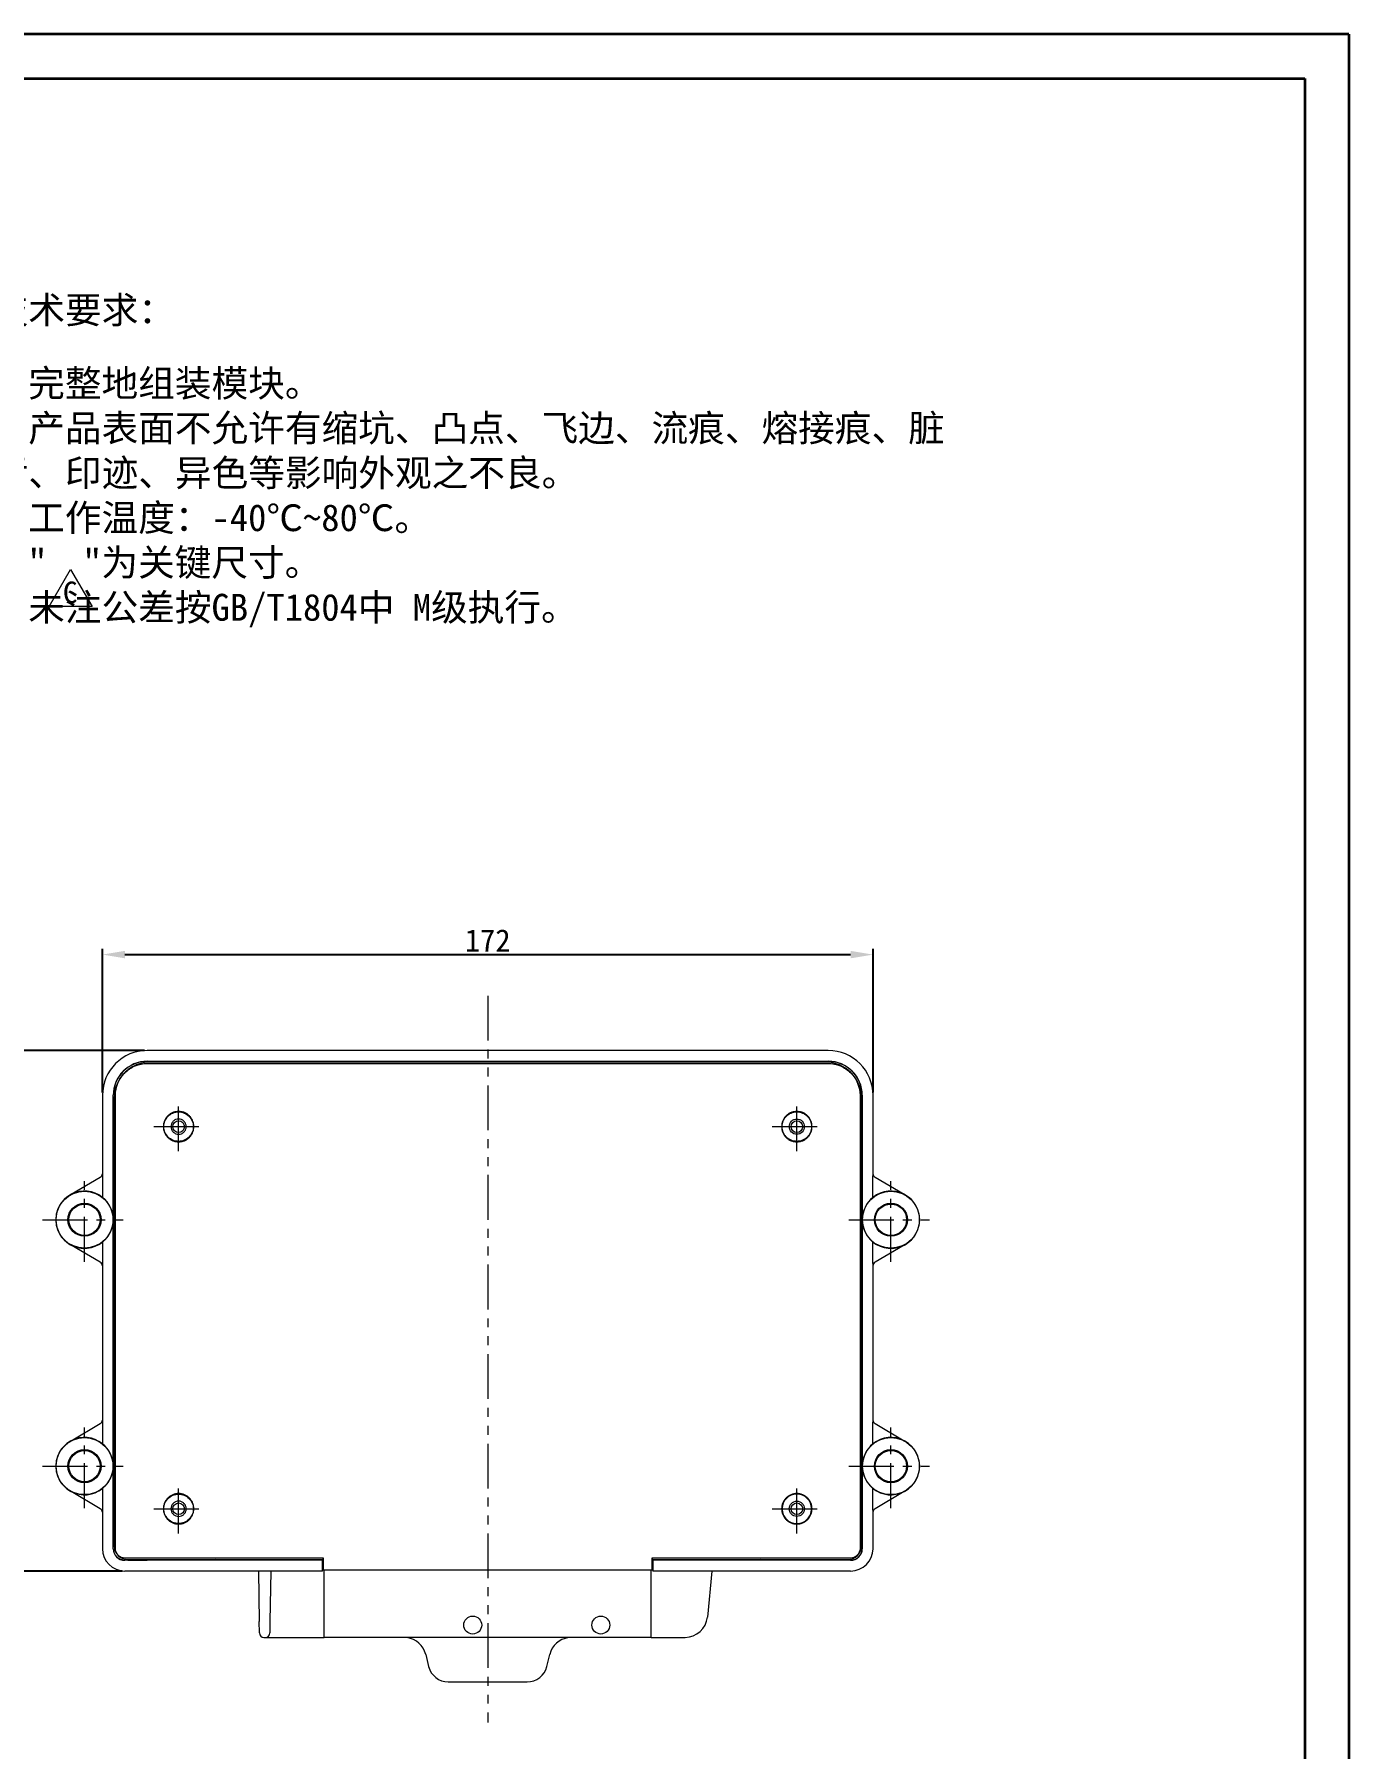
# Model space of a CAD drawing. Extents: x 2195 to 3022, y 1317 to 1901.
# Drawn here: x 2728.2 to 3021.6, y 1518 to 1900.7 of the extents above; entities that cross this region are included whole.
import ezdxf

# ---------------------------------------------------------------- set-up
doc = ezdxf.new("R2010")
doc.units = 0
doc.linetypes.add('PHANTOM', pattern=[20, 10, -2, 2, -2, 2, -2])
doc.layers.get('0').update_dxf_attribs({"lineweight": 13})
doc.layers.add('1', color=7, linetype='Continuous', true_color=0xffffff)
doc.layers.add('171', color=7, linetype='Continuous', true_color=0xffffff)
doc.layers.add('2', color=7, linetype='Continuous', lineweight=13)
doc.layers.add('3', color=7, linetype='Continuous', lineweight=13)
doc.styles.get("Standard").update_dxf_attribs({"font": 'simfang.ttf'})
doc.dimstyles.get("Standard").update_dxf_attribs({"dimtxt": 2.5, "dimasz": 2.5, "dimexe": 1.25, "dimexo": 0.625, "dimtad": 1, "dimtxsty": 'Standard', "dimcen": 2.5, "dimadec": 0, "dimazin": 0, "dimtfac": 1, "dimtmove": 0, "dimatfit": 0, "dimfxl": 0, "dimarcsym": 0})

# ---------------------------------------------------------------- blocks, each defined once
blk = doc.blocks.new('c')
at = {"color": 1}
blk.add_lwpolyline([(3657.13, 1654.79), (3661.93, 1663.1), (3666.73, 1654.79)], close=True, dxfattribs=at)
at = {"color": 1, "insert": (3660.22, 1660.37), "char_height": 4.8, "attachment_point": 1}
blk.add_mtext_dynamic_manual_height_columns('C', width=6, gutter_width=1, heights=[0], dxfattribs=at)
blk = doc.blocks.new('*D5')
at = {"color": 0, "lineweight": -2, "transparency": 16777216}
for p, q in [((2743.37, 1664.49), (2743.37, 1696.52)), ((2748.37, 1695.27), (2910.37, 1695.27)), ((2915.37, 1664.49), (2915.37, 1696.52))]:
    blk.add_line(p, q, dxfattribs=at)
at = {"color": 0, "transparency": 16777216}
for points in [[(2748.37, 1696.1), (2748.37, 1694.44), (2743.37, 1695.27)], [(2910.37, 1696.1), (2910.37, 1694.44), (2915.37, 1695.27)]]:
    blk.add_solid(points, dxfattribs=at)
at = {"layer": 'Defpoints', "color": 0, "transparency": 16777216}
for p in [(2915.37, 1695.27), (2743.37, 1663.87), (2915.37, 1663.87)]:
    blk.add_point(p, dxfattribs=at)
at = {"color": 0, "transparency": 16777216, "insert": (2829.37, 1698.42), "char_height": 5, "attachment_point": 5}
blk.add_mtext('172', dxfattribs=at)
blk = doc.blocks.new('*D6')
at = {"color": 0, "lineweight": -2, "transparency": 16777216}
for p, q in [((2752.74, 1673.87), (2719.16, 1673.87)), ((2720.41, 1668.87), (2720.41, 1562.67)), ((2747.74, 1557.67), (2719.16, 1557.67))]:
    blk.add_line(p, q, dxfattribs=at)
at = {"color": 0, "transparency": 16777216}
for points in [[(2719.58, 1668.87), (2721.25, 1668.87), (2720.41, 1673.87)], [(2719.58, 1562.67), (2721.25, 1562.67), (2720.41, 1557.67)]]:
    blk.add_solid(points, dxfattribs=at)
at = {"layer": 'Defpoints', "color": 0, "transparency": 16777216}
for p in [(2753.37, 1673.87), (2720.41, 1557.67), (2748.37, 1557.67)]:
    blk.add_point(p, dxfattribs=at)
at = {"color": 0, "transparency": 16777216, "insert": (2716.9, 1615.77), "char_height": 5, "attachment_point": 5, "rotation": 90}
blk.add_mtext('116,2', dxfattribs=at)

msp = doc.modelspace()

# ---------------------------------------------------------------- linework, layer by layer
msp.add_arc((2753.38, 1663.99), 7.06, 123.6597, 137.5794)
at = {"layer": '1', "linetype": 'Continuous', "lineweight": 18}
for p, q in [((2905.37, 1673.87), (2753.37, 1673.87)), ((2753.37, 1671.47), (2905.37, 1671.47)), ((2753.37, 1671.44), (2905.37, 1671.44)), ((2904.77, 1671.27), (2753.99, 1671.27)), ((2743.37, 1663.87), (2743.37, 1645.87)), ((2745.77, 1562.67), (2745.77, 1663.87)), ((2745.79, 1562.67), (2745.79, 1663.87)), ((2745.99, 1663.27), (2745.99, 1563.27)), ((2912.77, 1563.27), (2912.77, 1663.27)), ((2912.94, 1663.87), (2912.94, 1562.67)), ((2912.97, 1663.87), (2912.97, 1562.67)), ((2915.37, 1645.87), (2915.37, 1663.87)), ((2736.41, 1641.77), (2742.88, 1645.58)), ((2743.38, 1645.88), (2743.37, 1645.87)), ((2743.38, 1645.88), (2743.37, 1645.87)), ((2743.37, 1645.87), (2743.37, 1645.87)), ((2743.37, 1645.87), (2743.37, 1641.09)), ((2743.38, 1645.88), (2743.38, 1641.07)), ((2915.37, 1645.87), (2915.35, 1645.88)), ((2915.35, 1641.07), (2915.35, 1645.88)), ((2915.36, 1645.87), (2915.35, 1645.88)), ((2915.37, 1645.87), (2915.36, 1645.87)), ((2915.36, 1641.09), (2915.36, 1645.87)), ((2915.85, 1645.58), (2922.33, 1641.77)), ((2742.88, 1626.59), (2736.41, 1630.41)), ((2743.37, 1631.09), (2743.37, 1626.3)), ((2743.38, 1631.1), (2743.38, 1626.29)), ((2915.35, 1626.29), (2915.35, 1631.1)), ((2915.36, 1626.3), (2915.36, 1631.09)), ((2922.33, 1630.41), (2915.85, 1626.59)), ((2743.37, 1626.3), (2743.38, 1626.29)), ((2743.37, 1626.3), (2743.37, 1590.87)), ((2743.37, 1626.3), (2743.38, 1626.29)), ((2743.37, 1626.3), (2743.37, 1626.3)), ((2915.35, 1626.29), (2915.37, 1626.3)), ((2915.35, 1626.29), (2915.36, 1626.3)), ((2915.36, 1626.3), (2915.37, 1626.3)), ((2915.37, 1590.87), (2915.37, 1626.3)), ((2736.41, 1586.77), (2742.88, 1590.58)), ((2743.38, 1590.88), (2743.37, 1590.87)), ((2743.38, 1590.88), (2743.37, 1590.87)), ((2743.37, 1590.87), (2743.37, 1590.87)), ((2743.37, 1590.87), (2743.37, 1586.09)), ((2743.38, 1590.88), (2743.38, 1586.07)), ((2915.37, 1590.87), (2915.35, 1590.88)), ((2915.35, 1586.07), (2915.35, 1590.88)), ((2915.36, 1590.87), (2915.35, 1590.88)), ((2915.36, 1586.09), (2915.36, 1590.87)), ((2915.37, 1590.87), (2915.36, 1590.87)), ((2915.85, 1590.58), (2922.33, 1586.77)), ((2742.88, 1571.59), (2736.41, 1575.41)), ((2743.37, 1576.09), (2743.37, 1571.3)), ((2743.38, 1576.1), (2743.38, 1571.29)), ((2915.35, 1571.29), (2915.35, 1576.1)), ((2915.36, 1571.3), (2915.36, 1576.09)), ((2922.33, 1575.41), (2915.85, 1571.59)), ((2743.37, 1571.3), (2743.38, 1571.29)), ((2743.37, 1571.3), (2743.37, 1562.67)), ((2743.37, 1571.3), (2743.38, 1571.29)), ((2743.37, 1571.3), (2743.37, 1571.3)), ((2915.35, 1571.29), (2915.37, 1571.3)), ((2915.35, 1571.29), (2915.36, 1571.3)), ((2915.36, 1571.3), (2915.37, 1571.3)), ((2915.37, 1562.67), (2915.37, 1571.3)), ((2749, 1560.1), (2748.37, 1560.1)), ((2792.52, 1560.07), (2748.37, 1560.07)), ((2792.52, 1557.67), (2748.37, 1557.67)), ((2748.99, 1560.27), (2792.72, 1560.27)), ((2753.73, 1560.18), (2753.39, 1560.13)), ((2762.81, 1560.18), (2754.33, 1560.18)), ((2768.59, 1560.27), (2765.63, 1560.2)), ((2778.17, 1557.67), (2778.36, 1546.44)), ((2780.97, 1557.67), (2780.77, 1546.44)), ((2792.72, 1560.24), (2792.52, 1560.24)), ((2792.52, 1560.24), (2792.52, 1560.07)), ((2792.52, 1557.67), (2792.52, 1560.07)), ((2792.87, 1557.84), (2792.52, 1557.84)), ((2792.87, 1542.82), (2792.87, 1557.97)), ((2865.87, 1542.82), (2865.87, 1557.97)), ((2866.22, 1557.84), (2865.87, 1557.84)), ((2866.02, 1560.27), (2909.77, 1560.27)), ((2866.22, 1560.24), (2866.02, 1560.24)), ((2866.22, 1560.07), (2866.22, 1560.24)), ((2866.22, 1560.07), (2866.22, 1557.67)), ((2910.37, 1560.07), (2866.22, 1560.07)), ((2910.37, 1557.67), (2866.22, 1557.67)), ((2879.37, 1557.67), (2878.41, 1547.4)), ((2893.1, 1560.2), (2890.15, 1560.27)), ((2904.4, 1560.18), (2895.92, 1560.18)), ((2910.37, 1560.1), (2909.73, 1560.1)), ((2778.41, 1543.85), (2778.36, 1546.44)), ((2780.77, 1546.44), (2780.73, 1543.85)), ((2779.41, 1542.87), (2779.73, 1542.87)), ((2779.73, 1542.87), (2792.87, 1542.87)), ((2865.87, 1542.82), (2792.87, 1542.82)), ((2865.87, 1542.87), (2873.43, 1542.87)), ((2815.52, 1539.05), (2816.17, 1536.38)), ((2842.56, 1536.38), (2843.21, 1539.05)), ((2820.55, 1532.94), (2838.19, 1532.94))]:
    msp.add_line(p, q, dxfattribs=at)
at = {"layer": '1', "linetype": 'Continuous', "lineweight": 13}
for p, q in [((2748.01, 1669.22), (2747.99, 1669.24)), ((2910.72, 1669.22), (2910.74, 1669.24)), ((2746.53, 1560.83), (2746.55, 1560.85)), ((2753.1, 1560.27), (2753.1, 1560.12)), ((2753.77, 1560.18), (2753.77, 1560.27)), ((2893.81, 1560.27), (2893.81, 1560.19)), ((2904.96, 1560.27), (2904.96, 1560.18)), ((2912.2, 1560.83), (2912.19, 1560.85))]:
    msp.add_line(p, q, dxfattribs=at)
at = {"layer": '1', "linetype": 'Continuous', "lineweight": 18}
for centre, radius in [((2760.37, 1656.87), 1.3), ((2898.37, 1656.87), 1.3), ((2739.37, 1636.09), 6.36), ((2919.37, 1636.09), 6.36), ((2739.37, 1636.09), 3.69), ((2739.37, 1636.09), 3.5), ((2919.37, 1636.09), 3.69), ((2919.37, 1636.09), 3.5), ((2739.37, 1581.09), 6.36), ((2739.37, 1581.09), 3.69), ((2739.37, 1581.09), 3.5), ((2919.37, 1581.09), 6.36), ((2919.37, 1581.09), 3.69), ((2919.37, 1581.09), 3.5), ((2760.37, 1571.57), 1.3), ((2898.37, 1571.57), 1.3), ((2826.02, 1545.62), 2), ((2854.62, 1545.62), 2)]:
    msp.add_circle(centre, radius, dxfattribs=at)
for centre, radius, start, end in [((2753.37, 1663.87), 10, 90, 180), ((2905.37, 1663.87), 10, 0, 90), ((2753.37, 1663.87), 7.6, 90, 180), ((2753.37, 1663.87), 7.57, 90, 180), ((2753.99, 1663.27), 8, 136.7564, 180), ((2753.99, 1663.27), 8, 90, 124.4827), ((2904.77, 1663.27), 8, 0, 90), ((2905.37, 1663.87), 7.6, 0, 90), ((2905.37, 1663.87), 7.57, 0, 90), ((2739.37, 1636.09), 6.4, 51.2991, 117.5194), ((2919.37, 1636.09), 6.4, 62.4806, 128.7009), ((2739.37, 1636.09), 6.4, 120.5103, 239.4894), ((2739.37, 1636.09), 6.4, 308.8325, 51.1675), ((2919.37, 1636.09), 6.4, 128.8325, 231.1675), ((2919.37, 1636.09), 6.4, 300.5108, 59.4895), ((2739.37, 1636.09), 6.4, 242.4806, 308.7009), ((2919.37, 1636.09), 6.4, 231.2991, 297.5194), ((2739.37, 1581.09), 6.4, 120.5108, 239.4897), ((2739.37, 1581.09), 6.4, 51.2991, 117.5194), ((2739.37, 1581.09), 6.4, 308.8325, 51.1675), ((2919.37, 1581.09), 6.4, 128.8325, 231.1675), ((2919.37, 1581.09), 6.4, 62.4806, 128.7009), ((2919.37, 1581.09), 6.4, 300.5108, 59.4893), ((2739.37, 1581.09), 6.4, 242.4806, 308.7009), ((2919.37, 1581.09), 6.4, 231.2991, 297.5194), ((2748.37, 1562.67), 5, 180, 270), ((2748.37, 1562.67), 2.6, 180, 270), ((2748.37, 1562.67), 2.57, 180, 270), ((2748.99, 1563.27), 3, 180, 270), ((2909.77, 1563.27), 3, 270, 0), ((2910.37, 1562.67), 2.6, 270, 0), ((2910.37, 1562.67), 5, 270, 0), ((2910.37, 1562.67), 2.57, 270, 0), ((2873.43, 1547.87), 5, 270, 354.6502), ((2779.41, 1543.87), 1, 181, 270), ((2779.73, 1543.87), 1, 270, 359), ((2810.66, 1537.87), 5, 13.6678, 81.8897), ((2848.07, 1537.87), 5, 98.1103, 166.3322), ((2820.55, 1537.44), 4.5, 193.6678, 270), ((2838.19, 1537.44), 4.5, 270, 346.3322)]:
    msp.add_arc(centre, radius, start, end, dxfattribs=at)
for centre, major_axis, ratio, start_param, end_param in [((2742.37, 1646.44), (-0.868, 0.496), 0.999949, 2.622474, 3.567254), ((2916.36, 1646.44), (-0.868, -0.496), 0.999949, 5.857524, 6.802304), ((2742.37, 1625.73), (0.868, 0.496), 0.999949, 5.857524, 6.802304), ((2916.36, 1625.73), (0.868, -0.496), 0.999949, 2.622474, 3.567254), ((2742.37, 1591.44), (-0.868, 0.496), 0.999949, 2.622474, 3.567254), ((2916.36, 1591.44), (-0.868, -0.496), 0.999949, 5.857524, 6.802304), ((2742.37, 1570.73), (0.868, 0.496), 0.999949, 5.857524, 6.802304), ((2916.36, 1570.73), (0.868, -0.496), 0.999949, 2.622474, 3.567254), ((2749, 1560.14), (4.4, 0), 0.008727, 4.712389, 6.213372), ((2754.33, 1560.18), (0.6, 0), 0.008727, 1.570796, 3.071779), ((2762.81, 1560.21), (3, 0), 0.008727, 4.712389, 5.938723)]:
    msp.add_ellipse(centre, major_axis=major_axis, ratio=ratio, start_param=start_param, end_param=end_param, dxfattribs=at)
for centre in [(2786.37, 1560.17), (2872.37, 1560.17)]:
    msp.add_ellipse(centre, major_axis=(1.7, 0), ratio=0.008727, dxfattribs=at)
for points, knots in [([(2746.27, 1663.87), (2746.27, 1664.8), (2746.45, 1665.73), (2747.16, 1667.45), (2747.69, 1668.23), (2749, 1669.55), (2749.79, 1670.07), (2751.51, 1670.78), (2752.44, 1670.97), (2753.37, 1670.97)], [0, 0, 0, 0, 0.25, 0.25, 0.5, 0.5, 0.75, 0.75, 1, 1, 1, 1]), ([(2905.37, 1670.97), (2906.3, 1670.97), (2907.22, 1670.78), (2908.94, 1670.07), (2909.73, 1669.55), (2911.04, 1668.23), (2911.57, 1667.45), (2912.28, 1665.73), (2912.47, 1664.8), (2912.47, 1663.87)], [0, 0, 0, 0, 0.25, 0.25, 0.5, 0.5, 0.75, 0.75, 1, 1, 1, 1]), ([(2763.77, 1656.87), (2763.77, 1656.65), (2763.72, 1656.2), (2763.53, 1655.56), (2763.21, 1654.97), (2762.79, 1654.45), (2762.27, 1654.02), (2761.68, 1653.71), (2761.03, 1653.51), (2760.37, 1653.45), (2759.7, 1653.51), (2759.06, 1653.71), (2758.46, 1654.02), (2757.95, 1654.45), (2757.52, 1654.97), (2757.21, 1655.56), (2757.01, 1656.2), (2756.95, 1656.87), (2757.01, 1657.54), (2757.21, 1658.18), (2757.52, 1658.77), (2757.95, 1659.29), (2758.46, 1659.72), (2759.06, 1660.03), (2759.7, 1660.23), (2760.37, 1660.29), (2761.03, 1660.23), (2761.68, 1660.03), (2762.27, 1659.72), (2762.79, 1659.29), (2763.21, 1658.77), (2763.53, 1658.18), (2763.72, 1657.54), (2763.77, 1657.09), (2763.77, 1656.87)], [0, 0, 0, 0, 0.031242, 0.0625, 0.093735, 0.125, 0.156235, 0.1875, 0.218735, 0.25, 0.281235, 0.3125, 0.343735, 0.375, 0.406235, 0.4375, 0.468735, 0.5, 0.531235, 0.5625, 0.593735, 0.625, 0.656235, 0.6875, 0.718735, 0.75, 0.781235, 0.8125, 0.843735, 0.875, 0.906235, 0.9375, 0.968742, 1, 1, 1, 1]), ([(2757.08, 1656.87), (2757.08, 1657.3), (2757.16, 1657.73), (2757.49, 1658.53), (2757.74, 1658.89), (2758.34, 1659.5), (2758.71, 1659.74), (2759.51, 1660.07), (2759.94, 1660.16), (2760.8, 1660.16), (2761.23, 1660.07), (2762.02, 1659.74), (2762.39, 1659.5), (2763, 1658.89), (2763.24, 1658.53), (2763.57, 1657.73), (2763.66, 1657.3), (2763.66, 1656.87)], [0, 0, 0, 0, 0.125, 0.125, 0.25, 0.25, 0.375, 0.375, 0.5, 0.5, 0.625, 0.625, 0.75, 0.75, 0.875, 0.875, 1, 1, 1, 1]), ([(2758.67, 1656.87), (2758.67, 1657.09), (2758.75, 1657.54), (2759.14, 1658.1), (2759.69, 1658.49), (2760.37, 1658.61), (2761.04, 1658.49), (2761.6, 1658.1), (2761.99, 1657.54), (2762.11, 1656.87), (2761.99, 1656.2), (2761.6, 1655.64), (2761.04, 1655.25), (2760.37, 1655.13), (2759.7, 1655.25), (2759.14, 1655.64), (2758.75, 1656.2), (2758.67, 1656.65), (2758.67, 1656.87)], [0, 0, 0, 0, 0.062483, 0.124997, 0.187466, 0.249997, 0.312466, 0.374997, 0.437466, 0.499997, 0.562466, 0.624997, 0.687466, 0.749997, 0.812466, 0.874997, 0.937483, 1, 1, 1, 1]), ([(2901.77, 1656.87), (2901.77, 1656.65), (2901.72, 1656.2), (2901.53, 1655.56), (2901.21, 1654.97), (2900.79, 1654.45), (2900.27, 1654.02), (2899.68, 1653.71), (2899.03, 1653.51), (2898.37, 1653.45), (2897.7, 1653.51), (2897.06, 1653.71), (2896.46, 1654.02), (2895.95, 1654.45), (2895.52, 1654.97), (2895.21, 1655.56), (2895.01, 1656.2), (2894.95, 1656.87), (2895.01, 1657.54), (2895.21, 1658.18), (2895.52, 1658.77), (2895.95, 1659.29), (2896.46, 1659.72), (2897.06, 1660.03), (2897.7, 1660.23), (2898.37, 1660.29), (2899.03, 1660.23), (2899.68, 1660.03), (2900.27, 1659.72), (2900.79, 1659.29), (2901.21, 1658.77), (2901.53, 1658.18), (2901.72, 1657.54), (2901.77, 1657.09), (2901.77, 1656.87)], [0, 0, 0, 0, 0.031242, 0.0625, 0.093735, 0.125, 0.156235, 0.1875, 0.218735, 0.25, 0.281235, 0.3125, 0.343735, 0.375, 0.406235, 0.4375, 0.468735, 0.5, 0.531235, 0.5625, 0.593735, 0.625, 0.656235, 0.6875, 0.718735, 0.75, 0.781235, 0.8125, 0.843735, 0.875, 0.906235, 0.9375, 0.968742, 1, 1, 1, 1]), ([(2901.66, 1656.87), (2901.66, 1657.08), (2901.62, 1657.52), (2901.43, 1658.14), (2901.12, 1658.71), (2900.71, 1659.21), (2900.21, 1659.62), (2899.63, 1659.93), (2899.01, 1660.12), (2898.37, 1660.18), (2897.72, 1660.12), (2897.1, 1659.93), (2896.53, 1659.62), (2896.03, 1659.21), (2895.61, 1658.71), (2895.31, 1658.14), (2895.12, 1657.52), (2895.06, 1656.87), (2895.12, 1656.22), (2895.31, 1655.6), (2895.61, 1655.03), (2896.03, 1654.53), (2896.53, 1654.12), (2897.1, 1653.81), (2897.72, 1653.62), (2898.37, 1653.56), (2899.01, 1653.62), (2899.63, 1653.81), (2900.21, 1654.12), (2900.71, 1654.53), (2901.12, 1655.03), (2901.42, 1655.6), (2901.62, 1656.22), (2901.66, 1656.65), (2901.66, 1656.87)], [0, 0, 0, 0, 0.031242, 0.0625, 0.093734, 0.125, 0.156234, 0.1875, 0.218734, 0.25, 0.281234, 0.3125, 0.343734, 0.375, 0.406234, 0.4375, 0.468734, 0.5, 0.531234, 0.5625, 0.593734, 0.625, 0.656234, 0.6875, 0.718734, 0.75, 0.781234, 0.8125, 0.843734, 0.875, 0.906234, 0.9375, 0.968742, 1, 1, 1, 1]), ([(2900.07, 1656.87), (2900.07, 1657.31), (2899.88, 1657.76), (2899.25, 1658.39), (2898.81, 1658.57), (2897.92, 1658.57), (2897.48, 1658.39), (2896.85, 1657.76), (2896.67, 1657.31), (2896.67, 1656.42), (2896.85, 1655.98), (2897.48, 1655.35), (2897.92, 1655.17), (2898.81, 1655.17), (2899.25, 1655.35), (2899.88, 1655.98), (2900.07, 1656.42), (2900.07, 1656.87)], [0, 0, 0, 0, 0.125, 0.125, 0.25, 0.25, 0.375, 0.375, 0.5, 0.5, 0.625, 0.625, 0.75, 0.75, 0.875, 0.875, 1, 1, 1, 1]), ([(2763.66, 1656.87), (2763.66, 1656.44), (2763.57, 1656.01), (2763.24, 1655.21), (2763, 1654.85), (2762.39, 1654.24), (2762.02, 1653.99), (2761.23, 1653.67), (2760.8, 1653.58), (2759.94, 1653.58), (2759.51, 1653.67), (2758.71, 1653.99), (2758.34, 1654.24), (2757.74, 1654.85), (2757.49, 1655.21), (2757.16, 1656.01), (2757.08, 1656.44), (2757.08, 1656.87)], [0, 0, 0, 0, 0.125, 0.125, 0.25, 0.25, 0.375, 0.375, 0.5, 0.5, 0.625, 0.625, 0.75, 0.75, 0.875, 0.875, 1, 1, 1, 1]), ([(2736.41, 1641.77), (2736.39, 1641.76), (2736.38, 1641.75), (2736.35, 1641.74), (2736.34, 1641.73), (2736.32, 1641.72), (2736.32, 1641.72), (2736.29, 1641.7), (2736.28, 1641.7), (2736.26, 1641.68), (2736.25, 1641.68), (2736.22, 1641.66), (2736.22, 1641.66), (2736.2, 1641.65), (2736.19, 1641.64), (2736.18, 1641.64), (2736.17, 1641.63), (2736.16, 1641.63), (2736.16, 1641.62), (2736.15, 1641.62), (2736.14, 1641.61), (2736.13, 1641.61), (2736.12, 1641.6), (2736.12, 1641.6)], [0, 0, 0, 0, 0.25, 0.25, 0.375, 0.375, 0.5, 0.5, 0.625, 0.625, 0.75, 0.75, 0.8125, 0.8125, 0.875, 0.875, 0.90625, 0.90625, 0.9375, 0.9375, 0.96875, 0.96875, 1, 1, 1, 1]), ([(2922.62, 1641.6), (2922.6, 1641.61), (2922.59, 1641.61), (2922.58, 1641.62), (2922.57, 1641.63), (2922.56, 1641.63), (2922.56, 1641.64), (2922.54, 1641.64), (2922.53, 1641.65), (2922.52, 1641.66), (2922.51, 1641.66), (2922.49, 1641.68), (2922.47, 1641.68), (2922.45, 1641.7), (2922.44, 1641.7), (2922.42, 1641.72), (2922.41, 1641.72), (2922.39, 1641.73), (2922.38, 1641.74), (2922.36, 1641.75), (2922.34, 1641.76), (2922.33, 1641.77)], [0, 0, 0, 0, 0.0625, 0.0625, 0.09375, 0.09375, 0.125, 0.125, 0.1875, 0.1875, 0.25, 0.25, 0.375, 0.375, 0.5, 0.5, 0.625, 0.625, 0.75, 0.75, 1, 1, 1, 1]), ([(2743.37, 1641.09), (2743.37, 1641.08), (2743.37, 1641.08), (2743.37, 1641.08), (2743.37, 1641.08), (2743.38, 1641.08), (2743.38, 1641.08), (2743.38, 1641.07), (2743.38, 1641.07), (2743.38, 1641.07)], [0, 0, 0, 0, 0.255226, 0.255226, 0.510452, 0.510452, 0.765678, 0.765678, 1, 1, 1, 1]), ([(2915.36, 1641.09), (2915.36, 1641.08), (2915.36, 1641.08), (2915.36, 1641.08), (2915.36, 1641.08), (2915.36, 1641.08), (2915.36, 1641.08), (2915.35, 1641.07), (2915.35, 1641.07), (2915.35, 1641.07)], [0, 0, 0, 0, 0.255226, 0.255226, 0.510452, 0.510452, 0.765678, 0.765678, 1, 1, 1, 1]), ([(2736.12, 1630.57), (2736.13, 1630.57), (2736.14, 1630.56), (2736.16, 1630.55), (2736.16, 1630.55), (2736.17, 1630.54), (2736.18, 1630.54), (2736.19, 1630.53), (2736.2, 1630.52), (2736.22, 1630.52), (2736.22, 1630.51), (2736.25, 1630.5), (2736.26, 1630.49), (2736.28, 1630.48), (2736.29, 1630.47), (2736.32, 1630.46), (2736.33, 1630.45), (2736.34, 1630.44), (2736.35, 1630.44), (2736.38, 1630.42), (2736.39, 1630.42), (2736.41, 1630.41)], [0, 0, 0, 0, 0.0625, 0.0625, 0.09375, 0.09375, 0.125, 0.125, 0.1875, 0.1875, 0.25, 0.25, 0.375, 0.375, 0.5, 0.5, 0.625, 0.625, 0.75, 0.75, 1, 1, 1, 1]), ([(2743.37, 1631.09), (2743.37, 1631.09), (2743.37, 1631.09), (2743.37, 1631.09), (2743.37, 1631.09), (2743.38, 1631.1), (2743.38, 1631.1), (2743.38, 1631.1), (2743.38, 1631.1), (2743.38, 1631.1)], [0, 0, 0, 0, 0.255226, 0.255226, 0.510452, 0.510452, 0.765678, 0.765678, 1, 1, 1, 1]), ([(2915.36, 1631.09), (2915.36, 1631.09), (2915.36, 1631.09), (2915.36, 1631.09), (2915.36, 1631.09), (2915.36, 1631.1), (2915.36, 1631.1), (2915.35, 1631.1), (2915.35, 1631.1), (2915.35, 1631.1)], [0, 0, 0, 0, 0.255226, 0.255226, 0.510452, 0.510452, 0.765678, 0.765678, 1, 1, 1, 1]), ([(2922.33, 1630.41), (2922.34, 1630.42), (2922.36, 1630.42), (2922.38, 1630.44), (2922.39, 1630.44), (2922.41, 1630.45), (2922.42, 1630.46), (2922.44, 1630.47), (2922.45, 1630.48), (2922.47, 1630.49), (2922.49, 1630.5), (2922.51, 1630.51), (2922.52, 1630.52), (2922.53, 1630.53), (2922.54, 1630.53), (2922.56, 1630.54), (2922.56, 1630.54), (2922.57, 1630.55), (2922.58, 1630.55), (2922.59, 1630.56), (2922.59, 1630.56), (2922.6, 1630.57), (2922.61, 1630.57), (2922.62, 1630.57)], [0, 0, 0, 0, 0.25, 0.25, 0.375, 0.375, 0.5, 0.5, 0.625, 0.625, 0.75, 0.75, 0.8125, 0.8125, 0.875, 0.875, 0.90625, 0.90625, 0.9375, 0.9375, 0.96875, 0.96875, 1, 1, 1, 1]), ([(2736.41, 1586.77), (2736.39, 1586.76), (2736.38, 1586.75), (2736.35, 1586.74), (2736.34, 1586.73), (2736.32, 1586.72), (2736.32, 1586.72), (2736.29, 1586.7), (2736.28, 1586.7), (2736.26, 1586.68), (2736.25, 1586.68), (2736.22, 1586.66), (2736.22, 1586.66), (2736.2, 1586.65), (2736.19, 1586.64), (2736.18, 1586.64), (2736.17, 1586.63), (2736.16, 1586.63), (2736.16, 1586.62), (2736.15, 1586.62), (2736.14, 1586.61), (2736.13, 1586.61), (2736.12, 1586.6), (2736.12, 1586.6)], [0, 0, 0, 0, 0.25, 0.25, 0.375, 0.375, 0.5, 0.5, 0.625, 0.625, 0.75, 0.75, 0.8125, 0.8125, 0.875, 0.875, 0.90625, 0.90625, 0.9375, 0.9375, 0.96875, 0.96875, 1, 1, 1, 1]), ([(2743.37, 1586.09), (2743.37, 1586.08), (2743.37, 1586.08), (2743.37, 1586.08), (2743.37, 1586.08), (2743.38, 1586.08), (2743.38, 1586.08), (2743.38, 1586.07), (2743.38, 1586.07), (2743.38, 1586.07)], [0, 0, 0, 0, 0.255226, 0.255226, 0.510452, 0.510452, 0.765678, 0.765678, 1, 1, 1, 1]), ([(2915.36, 1586.09), (2915.36, 1586.08), (2915.36, 1586.08), (2915.36, 1586.08), (2915.36, 1586.08), (2915.36, 1586.08), (2915.36, 1586.08), (2915.35, 1586.07), (2915.35, 1586.07), (2915.35, 1586.07)], [0, 0, 0, 0, 0.255226, 0.255226, 0.510452, 0.510452, 0.765678, 0.765678, 1, 1, 1, 1]), ([(2922.62, 1586.6), (2922.6, 1586.61), (2922.59, 1586.61), (2922.58, 1586.62), (2922.57, 1586.63), (2922.56, 1586.63), (2922.56, 1586.64), (2922.54, 1586.64), (2922.53, 1586.65), (2922.52, 1586.66), (2922.51, 1586.66), (2922.49, 1586.68), (2922.47, 1586.68), (2922.45, 1586.7), (2922.44, 1586.7), (2922.42, 1586.72), (2922.41, 1586.72), (2922.39, 1586.73), (2922.38, 1586.74), (2922.36, 1586.75), (2922.34, 1586.76), (2922.33, 1586.77)], [0, 0, 0, 0, 0.0625, 0.0625, 0.09375, 0.09375, 0.125, 0.125, 0.1875, 0.1875, 0.25, 0.25, 0.375, 0.375, 0.5, 0.5, 0.625, 0.625, 0.75, 0.75, 1, 1, 1, 1]), ([(2736.12, 1575.57), (2736.13, 1575.57), (2736.14, 1575.56), (2736.16, 1575.55), (2736.16, 1575.55), (2736.17, 1575.54), (2736.18, 1575.54), (2736.19, 1575.53), (2736.2, 1575.52), (2736.22, 1575.52), (2736.22, 1575.51), (2736.25, 1575.5), (2736.26, 1575.49), (2736.28, 1575.48), (2736.29, 1575.47), (2736.32, 1575.46), (2736.33, 1575.45), (2736.34, 1575.44), (2736.35, 1575.44), (2736.38, 1575.42), (2736.39, 1575.42), (2736.41, 1575.41)], [0, 0, 0, 0, 0.0625, 0.0625, 0.09375, 0.09375, 0.125, 0.125, 0.1875, 0.1875, 0.25, 0.25, 0.375, 0.375, 0.5, 0.5, 0.625, 0.625, 0.75, 0.75, 1, 1, 1, 1]), ([(2743.37, 1576.09), (2743.37, 1576.09), (2743.37, 1576.09), (2743.37, 1576.09), (2743.37, 1576.09), (2743.38, 1576.1), (2743.38, 1576.1), (2743.38, 1576.1), (2743.38, 1576.1), (2743.38, 1576.1)], [0, 0, 0, 0, 0.255226, 0.255226, 0.510452, 0.510452, 0.765678, 0.765678, 1, 1, 1, 1]), ([(2763.77, 1571.57), (2763.77, 1571.35), (2763.72, 1570.9), (2763.53, 1570.26), (2763.21, 1569.67), (2762.79, 1569.15), (2762.27, 1568.72), (2761.68, 1568.41), (2761.03, 1568.21), (2760.37, 1568.15), (2759.7, 1568.21), (2759.06, 1568.41), (2758.46, 1568.72), (2757.95, 1569.15), (2757.52, 1569.67), (2757.21, 1570.26), (2757.01, 1570.9), (2756.95, 1571.57), (2757.01, 1572.24), (2757.21, 1572.88), (2757.52, 1573.47), (2757.95, 1573.99), (2758.46, 1574.42), (2759.06, 1574.73), (2759.7, 1574.93), (2760.37, 1574.99), (2761.03, 1574.93), (2761.68, 1574.73), (2762.27, 1574.42), (2762.79, 1573.99), (2763.21, 1573.47), (2763.53, 1572.88), (2763.72, 1572.24), (2763.77, 1571.79), (2763.77, 1571.57)], [0, 0, 0, 0, 0.031242, 0.0625, 0.093735, 0.125, 0.156235, 0.1875, 0.218735, 0.25, 0.281235, 0.3125, 0.343735, 0.375, 0.406235, 0.4375, 0.468735, 0.5, 0.531235, 0.5625, 0.593735, 0.625, 0.656235, 0.6875, 0.718735, 0.75, 0.781235, 0.8125, 0.843735, 0.875, 0.906235, 0.9375, 0.968742, 1, 1, 1, 1]), ([(2757.08, 1571.57), (2757.08, 1572), (2757.16, 1572.43), (2757.49, 1573.23), (2757.74, 1573.59), (2758.34, 1574.2), (2758.71, 1574.44), (2759.51, 1574.77), (2759.94, 1574.86), (2760.8, 1574.86), (2761.23, 1574.77), (2762.02, 1574.44), (2762.39, 1574.2), (2763, 1573.59), (2763.24, 1573.23), (2763.57, 1572.43), (2763.66, 1572), (2763.66, 1571.57)], [0, 0, 0, 0, 0.125, 0.125, 0.25, 0.25, 0.375, 0.375, 0.5, 0.5, 0.625, 0.625, 0.75, 0.75, 0.875, 0.875, 1, 1, 1, 1]), ([(2758.67, 1571.57), (2758.67, 1571.79), (2758.75, 1572.24), (2759.14, 1572.8), (2759.69, 1573.19), (2760.37, 1573.31), (2761.04, 1573.19), (2761.6, 1572.8), (2761.99, 1572.24), (2762.11, 1571.57), (2761.99, 1570.9), (2761.6, 1570.34), (2761.04, 1569.95), (2760.37, 1569.83), (2759.7, 1569.95), (2759.14, 1570.34), (2758.75, 1570.9), (2758.67, 1571.35), (2758.67, 1571.57)], [0, 0, 0, 0, 0.062483, 0.124997, 0.187466, 0.249997, 0.312466, 0.374997, 0.437466, 0.499997, 0.562466, 0.624997, 0.687466, 0.749997, 0.812466, 0.874997, 0.937483, 1, 1, 1, 1]), ([(2901.77, 1571.57), (2901.77, 1571.35), (2901.72, 1570.9), (2901.53, 1570.26), (2901.21, 1569.67), (2900.79, 1569.15), (2900.27, 1568.72), (2899.68, 1568.41), (2899.03, 1568.21), (2898.37, 1568.15), (2897.7, 1568.21), (2897.06, 1568.41), (2896.46, 1568.72), (2895.95, 1569.15), (2895.52, 1569.67), (2895.21, 1570.26), (2895.01, 1570.9), (2894.95, 1571.57), (2895.01, 1572.24), (2895.21, 1572.88), (2895.52, 1573.47), (2895.95, 1573.99), (2896.46, 1574.42), (2897.06, 1574.73), (2897.7, 1574.93), (2898.37, 1574.99), (2899.03, 1574.93), (2899.68, 1574.73), (2900.27, 1574.42), (2900.79, 1573.99), (2901.21, 1573.47), (2901.53, 1572.88), (2901.72, 1572.24), (2901.77, 1571.79), (2901.77, 1571.57)], [0, 0, 0, 0, 0.031242, 0.0625, 0.093735, 0.125, 0.156235, 0.1875, 0.218735, 0.25, 0.281235, 0.3125, 0.343735, 0.375, 0.406235, 0.4375, 0.468735, 0.5, 0.531235, 0.5625, 0.593735, 0.625, 0.656235, 0.6875, 0.718735, 0.75, 0.781235, 0.8125, 0.843735, 0.875, 0.906235, 0.9375, 0.968742, 1, 1, 1, 1]), ([(2901.66, 1571.57), (2901.66, 1571.14), (2901.57, 1570.71), (2901.24, 1569.91), (2901, 1569.55), (2900.39, 1568.94), (2900.02, 1568.69), (2899.23, 1568.37), (2898.8, 1568.28), (2897.94, 1568.28), (2897.51, 1568.37), (2896.71, 1568.69), (2896.34, 1568.94), (2895.74, 1569.55), (2895.49, 1569.91), (2895.16, 1570.71), (2895.08, 1571.14), (2895.08, 1572), (2895.16, 1572.43), (2895.49, 1573.23), (2895.74, 1573.59), (2896.34, 1574.2), (2896.71, 1574.44), (2897.51, 1574.77), (2897.94, 1574.86), (2898.8, 1574.86), (2899.23, 1574.77), (2900.02, 1574.44), (2900.39, 1574.2), (2901, 1573.59), (2901.24, 1573.23), (2901.57, 1572.43), (2901.66, 1572), (2901.66, 1571.57)], [0, 0, 0, 0, 0.0625, 0.0625, 0.125, 0.125, 0.1875, 0.1875, 0.25, 0.25, 0.3125, 0.3125, 0.375, 0.375, 0.4375, 0.4375, 0.5, 0.5, 0.5625, 0.5625, 0.625, 0.625, 0.6875, 0.6875, 0.75, 0.75, 0.8125, 0.8125, 0.875, 0.875, 0.9375, 0.9375, 1, 1, 1, 1]), ([(2900.07, 1571.57), (2900.07, 1572.01), (2899.88, 1572.46), (2899.25, 1573.09), (2898.81, 1573.27), (2897.92, 1573.27), (2897.48, 1573.09), (2896.85, 1572.46), (2896.67, 1572.01), (2896.67, 1571.12), (2896.85, 1570.68), (2897.48, 1570.05), (2897.92, 1569.87), (2898.81, 1569.87), (2899.25, 1570.05), (2899.88, 1570.68), (2900.07, 1571.12), (2900.07, 1571.57)], [0, 0, 0, 0, 0.125, 0.125, 0.25, 0.25, 0.375, 0.375, 0.5, 0.5, 0.625, 0.625, 0.75, 0.75, 0.875, 0.875, 1, 1, 1, 1]), ([(2915.36, 1576.09), (2915.36, 1576.09), (2915.36, 1576.09), (2915.36, 1576.09), (2915.36, 1576.09), (2915.36, 1576.1), (2915.36, 1576.1), (2915.35, 1576.1), (2915.35, 1576.1), (2915.35, 1576.1)], [0, 0, 0, 0, 0.255226, 0.255226, 0.510452, 0.510452, 0.765678, 0.765678, 1, 1, 1, 1]), ([(2922.33, 1575.41), (2922.34, 1575.42), (2922.36, 1575.42), (2922.38, 1575.44), (2922.39, 1575.44), (2922.41, 1575.45), (2922.42, 1575.46), (2922.44, 1575.47), (2922.45, 1575.48), (2922.47, 1575.49), (2922.49, 1575.5), (2922.51, 1575.51), (2922.52, 1575.52), (2922.53, 1575.53), (2922.54, 1575.53), (2922.56, 1575.54), (2922.56, 1575.54), (2922.57, 1575.55), (2922.58, 1575.55), (2922.59, 1575.56), (2922.59, 1575.56), (2922.6, 1575.57), (2922.61, 1575.57), (2922.62, 1575.57)], [0, 0, 0, 0, 0.25, 0.25, 0.375, 0.375, 0.5, 0.5, 0.625, 0.625, 0.75, 0.75, 0.8125, 0.8125, 0.875, 0.875, 0.90625, 0.90625, 0.9375, 0.9375, 0.96875, 0.96875, 1, 1, 1, 1]), ([(2763.66, 1571.57), (2763.66, 1571.14), (2763.57, 1570.71), (2763.24, 1569.91), (2763, 1569.55), (2762.39, 1568.94), (2762.02, 1568.69), (2761.23, 1568.37), (2760.8, 1568.28), (2759.94, 1568.28), (2759.51, 1568.37), (2758.71, 1568.69), (2758.34, 1568.94), (2757.74, 1569.55), (2757.49, 1569.91), (2757.16, 1570.71), (2757.08, 1571.14), (2757.08, 1571.57)], [0, 0, 0, 0, 0.125, 0.125, 0.25, 0.25, 0.375, 0.375, 0.5, 0.5, 0.625, 0.625, 0.75, 0.75, 0.875, 0.875, 1, 1, 1, 1]), ([(2748.37, 1560.57), (2747.82, 1560.57), (2747.27, 1560.8), (2746.49, 1561.57), (2746.27, 1562.12), (2746.27, 1562.67)], [0, 0, 0, 0, 0.5, 0.5, 1, 1, 1, 1]), ([(2912.47, 1562.67), (2912.47, 1562.12), (2912.24, 1561.57), (2911.46, 1560.8), (2910.92, 1560.57), (2910.37, 1560.57)], [0, 0, 0, 0, 0.5, 0.5, 1, 1, 1, 1]), ([(2895.92, 1560.18), (2895.77, 1560.18), (2895.62, 1560.18), (2895.32, 1560.18), (2895.17, 1560.18), (2894.98, 1560.18), (2894.95, 1560.18), (2894.87, 1560.18), (2894.77, 1560.18), (2894.66, 1560.18), (2894.46, 1560.18), (2894.32, 1560.18), (2894.17, 1560.19), (2894.14, 1560.19), (2894.08, 1560.19), (2894.05, 1560.19), (2893.96, 1560.19), (2893.9, 1560.19), (2893.73, 1560.19), (2893.63, 1560.19), (2893.49, 1560.19), (2893.45, 1560.19), (2893.39, 1560.19), (2893.37, 1560.19), (2893.33, 1560.19), (2893.31, 1560.19), (2893.21, 1560.2), (2893.15, 1560.2), (2893.1, 1560.2)], [0, 0, 0, 0, 0.125, 0.125, 0.25, 0.25, 0.28125, 0.28125, 0.3125, 0.375, 0.375, 0.5, 0.5, 0.53125, 0.53125, 0.5625, 0.5625, 0.625, 0.625, 0.75, 0.75, 0.8125, 0.8125, 0.84375, 0.84375, 0.875, 0.875, 1, 1, 1, 1]), ([(2905, 1560.18), (2905, 1560.18), (2904.99, 1560.18), (2904.98, 1560.18), (2904.97, 1560.18), (2904.96, 1560.18), (2904.95, 1560.18), (2904.92, 1560.18), (2904.91, 1560.18), (2904.9, 1560.18), (2904.89, 1560.18), (2904.87, 1560.18), (2904.84, 1560.18), (2904.8, 1560.18), (2904.79, 1560.18), (2904.76, 1560.18), (2904.74, 1560.18), (2904.69, 1560.18), (2904.66, 1560.18), (2904.61, 1560.18), (2904.59, 1560.18), (2904.55, 1560.18), (2904.53, 1560.18), (2904.48, 1560.18), (2904.44, 1560.18), (2904.4, 1560.18)], [0, 0, 0, 0, 0.125, 0.125, 0.1875, 0.1875, 0.25, 0.3125, 0.34375, 0.34375, 0.375, 0.375, 0.5, 0.5, 0.5625, 0.5625, 0.625, 0.625, 0.75, 0.75, 0.8125, 0.8125, 0.875, 0.875, 1, 1, 1, 1]), ([(2905.34, 1560.13), (2905.31, 1560.14), (2905.29, 1560.14), (2905.23, 1560.15), (2905.2, 1560.15), (2905.14, 1560.16), (2905.12, 1560.16), (2905.06, 1560.17), (2905.03, 1560.17), (2905, 1560.18)], [0, 0, 0, 0, 0.249953, 0.249953, 0.499969, 0.499969, 0.749984, 0.749984, 1, 1, 1, 1]), ([(2909.73, 1560.1), (2909.59, 1560.1), (2909.45, 1560.1), (2909.18, 1560.1), (2908.91, 1560.1), (2908.64, 1560.1), (2908.45, 1560.1), (2908.38, 1560.1), (2908.28, 1560.1), (2908.25, 1560.1), (2908.18, 1560.1), (2908.02, 1560.1), (2907.74, 1560.1), (2907.38, 1560.1), (2907.16, 1560.1), (2907.02, 1560.11), (2906.99, 1560.11), (2906.94, 1560.11), (2906.86, 1560.11), (2906.78, 1560.11), (2906.63, 1560.11), (2906.44, 1560.11), (2906.27, 1560.11), (2906.15, 1560.11), (2906.09, 1560.11), (2906.03, 1560.12), (2905.99, 1560.12), (2905.97, 1560.12), (2905.89, 1560.12), (2905.76, 1560.12), (2905.6, 1560.12), (2905.51, 1560.12), (2905.47, 1560.13), (2905.46, 1560.13), (2905.44, 1560.13), (2905.44, 1560.13), (2905.41, 1560.13), (2905.4, 1560.13), (2905.37, 1560.13), (2905.35, 1560.13), (2905.34, 1560.13)], [0, 0, 0, 0, 0.0625, 0.0625, 0.125, 0.1875, 0.1875, 0.21875, 0.21875, 0.234375, 0.234375, 0.25, 0.3125, 0.375, 0.4375, 0.4375, 0.453125, 0.453125, 0.46875, 0.5, 0.5, 0.5625, 0.625, 0.625, 0.65625, 0.671875, 0.671875, 0.6875, 0.6875, 0.75, 0.8125, 0.875, 0.875, 0.890625, 0.890625, 0.90625, 0.90625, 0.9375, 0.9375, 1, 1, 1, 1])]:
    msp.add_open_spline(points, degree=3, knots=knots, dxfattribs=at)
for points, degree in [([(2753.37, 1670.97), (2905.37, 1670.97)], 1), ([(2746.27, 1562.67), (2746.27, 1663.87)], 1), ([(2912.47, 1663.87), (2912.47, 1562.67)], 1), ([(2792.72, 1560.57), (2748.37, 1560.57)], 1), ([(2792.72, 1557.97), (2792.72, 1560.57)], 1), ([(2792.72, 1557.97), (2817.15, 1557.97), (2841.58, 1557.97), (2866.02, 1557.97)], 3), ([(2910.37, 1560.57), (2866.02, 1560.57)], 1), ([(2866.02, 1560.57), (2866.02, 1557.97)], 1)]:
    msp.add_open_spline(points, degree=degree, dxfattribs=at)
at = {"layer": '171', "color": 1, "linetype": 'PHANTOM', "lineweight": 5}
for p, q in [((2829.37, 1686.08), (2829.37, 1523.86)), ((2760.37, 1651.37), (2760.37, 1662.37)), ((2898.37, 1651.37), (2898.37, 1662.37)), ((2754.87, 1656.87), (2765.87, 1656.87)), ((2892.87, 1656.87), (2903.87, 1656.87)), ((2739.37, 1626.73), (2739.37, 1645.45)), ((2919.37, 1626.73), (2919.37, 1645.45)), ((2730.01, 1636.09), (2748.73, 1636.09)), ((2910.01, 1636.09), (2928.73, 1636.09)), ((2739.37, 1571.73), (2739.37, 1590.45)), ((2919.37, 1571.73), (2919.37, 1590.45)), ((2730.01, 1581.09), (2748.73, 1581.09)), ((2910.01, 1581.09), (2928.73, 1581.09)), ((2760.37, 1566.07), (2760.37, 1577.07)), ((2898.37, 1566.07), (2898.37, 1577.07)), ((2754.87, 1571.57), (2765.87, 1571.57)), ((2892.87, 1571.57), (2903.87, 1571.57))]:
    msp.add_line(p, q, dxfattribs=at)
at = {"layer": '2', "color": 4, "lineweight": 35}
for q in [(2194.82, 1900.69), (3021.56, 1316.76)]:
    msp.add_line((3021.56, 1900.69), q, dxfattribs=at)
at = {"layer": '3', "color": 7, "lineweight": 35}
for p, q in [((2219.4, 1890.85), (3011.73, 1890.85)), ((3011.73, 1890.85), (3011.73, 1326.59))]:
    msp.add_line(p, q, dxfattribs=at)

# ---------------------------------------------------------------- block references
msp.add_blockref('c', (-925.68, 118.16))

# ---------------------------------------------------------------- texts
at = {"char_height": 6, "attachment_point": 1}
for s, width, insert in [('技术要求：', 39.5317, (2718.64, 1842.14)), ('1.完整地组装模块。\\P2.产品表面不允许有缩坑、凸点、飞边、流痕、熔接痕、脏污、印迹、异色等影响外观之不良。\\P3.工作温度：-40℃~80℃。\\P4."  "为关键尺寸。\\P5.未注公差按GB/T1804中 M级执行。', 221.0955, (2718.64, 1825.8))]:
    msp.add_mtext_dynamic_manual_height_columns(s, width=width, gutter_width=1, heights=[0], dxfattribs=dict(at, insert=insert))

# ---------------------------------------------------------------- dimensions: what is measured, and where the dimension line sits
at = {"color": 3}
dim = msp.add_linear_dim(base=(2915.37, 1695.27), p1=(2743.37, 1663.87), p2=(2915.37, 1663.87), dimstyle='Standard', override={"dimtxt": 5, "dimasz": 5, "dimdec": 1, "dimtp": 0.1, "dimtm": 0.1}, dxfattribs=at)
dim.commit()
dim.dimension.update_dxf_attribs({"geometry": '*D5', "text_midpoint": (2829.37, 1698.42)})
dim = msp.add_linear_dim(base=(2720.41, 1557.67), p1=(2753.37, 1673.87), p2=(2748.37, 1557.67), angle=90, dimstyle='Standard', override={"dimtxt": 5, "dimasz": 5, "dimdec": 1, "dimtp": 0.1, "dimtm": 0.1}, dxfattribs=at)
dim.commit()
dim.dimension.update_dxf_attribs({"geometry": '*D6', "text_midpoint": (2720.41, 1615.77), "dimtype": 160})

doc.saveas('drawing.dxf')
